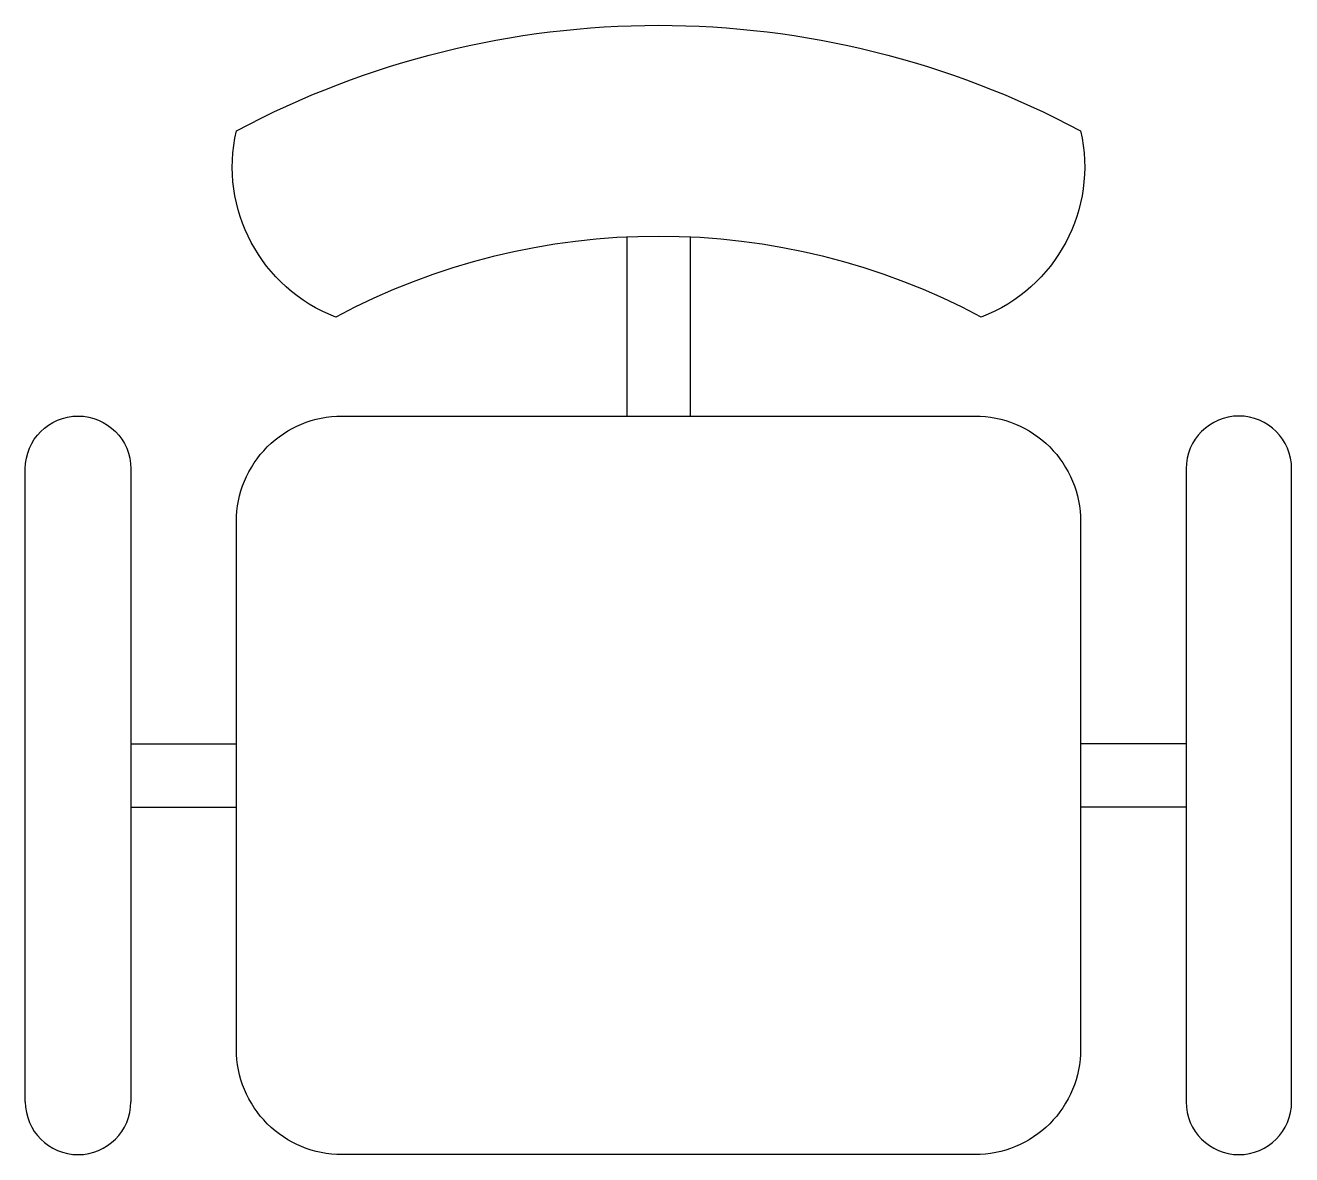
# Model space of a CAD drawing. Extents: x 7.723 to 8.323, y 32.236 to 32.771.
import ezdxf

# ---------------------------------------------------------------- set-up
doc = ezdxf.new("R2010")
doc.units = 0
doc.header["$MEASUREMENT"] = 0
doc.layers.add('A-MOBILIA', color=2, linetype='CONTINUOUS')

msp = doc.modelspace()

# ---------------------------------------------------------------- linework, layer by layer
at = {"layer": 'A-MOBILIA'}
for p, q in [((8.00766, 32.67142), (8.00766, 32.5863)), ((8.03766, 32.67142), (8.03766, 32.5863)), ((7.86972, 32.63318), (7.86972, 32.63318)), ((7.77266, 32.4309), (7.82266, 32.4309)), ((8.27266, 32.4309), (8.22266, 32.4309)), ((7.77266, 32.4009), (7.82266, 32.4009)), ((8.27266, 32.4009), (8.22266, 32.4009))]:
    msp.add_line(p, q, dxfattribs=at)
for points in [[(8.22266, 32.72142, -0.373526), (8.17561, 32.63318, 0.25), (7.86972, 32.63318, -0.373526), (7.82266, 32.72142, -0.25)], [(7.87266, 32.2363, -0.414214), (7.82266, 32.2863), (7.82266, 32.5363, -0.414214), (7.87266, 32.5863), (8.17266, 32.5863, -0.414214), (8.22266, 32.5363), (8.22266, 32.2863, -0.414214), (8.17266, 32.2363)]]:
    msp.add_lwpolyline(points, format="xyb", close=True, dxfattribs=at)
for points in [[(7.72266, 32.26129), (7.72266, 32.5613, -1), (7.77266, 32.5613), (7.77266, 32.26129)], [(8.32266, 32.26129), (8.32266, 32.5613, 1), (8.27266, 32.5613), (8.27266, 32.26129)]]:
    msp.add_lwpolyline(points, format="xyb", dxfattribs=at)
for centre in [(7.74766, 32.2613), (8.29766, 32.2613)]:
    msp.add_arc(centre, 0.025, 180, 0, dxfattribs=at)

doc.saveas('drawing.dxf')
